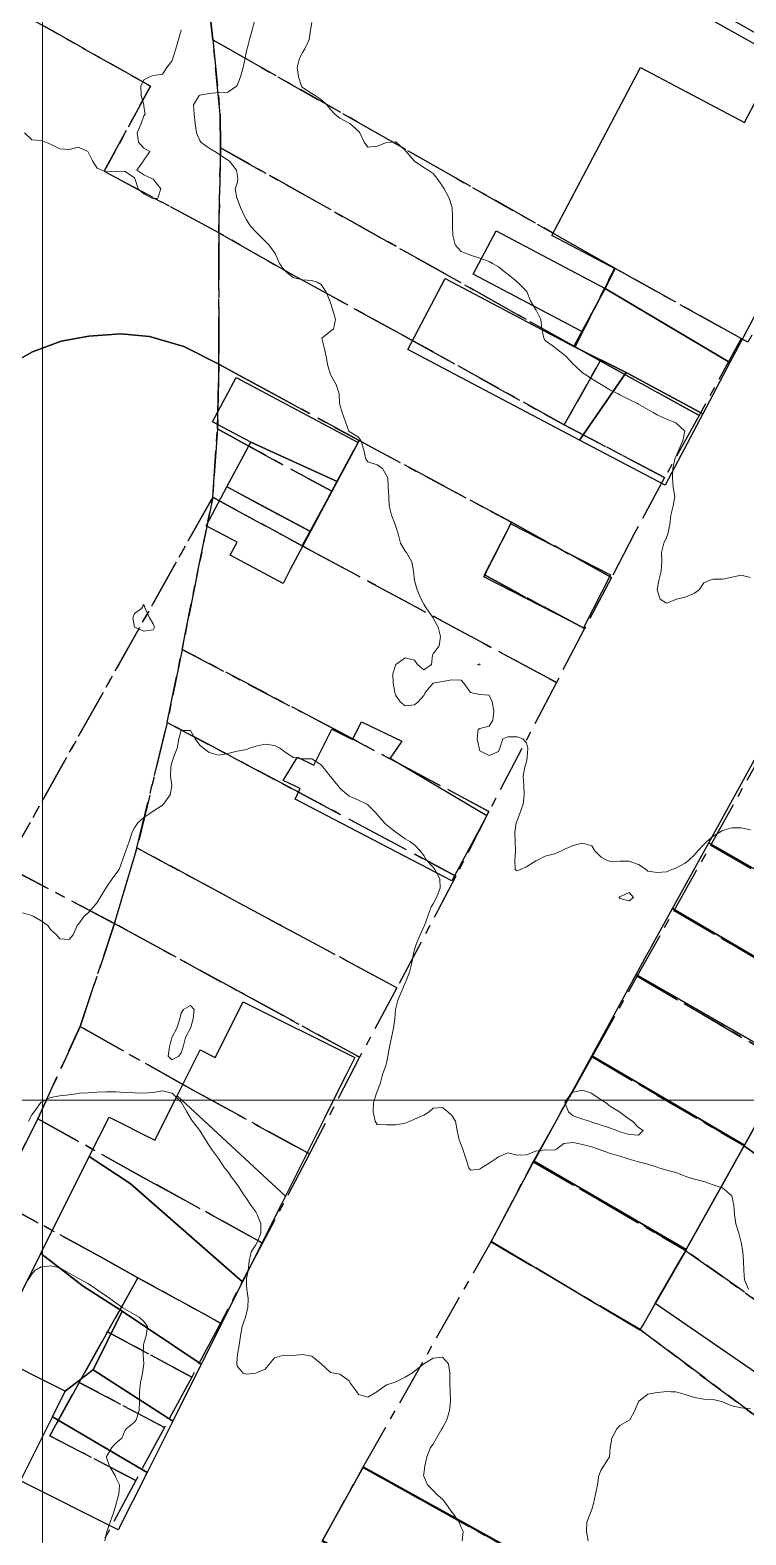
# Model space of a CAD drawing. Header units: centimetres. Extents: x 0 to 642158, y -847 to 649707.
# Drawn here: x 616466.2 to 616504.5, y 621464.1 to 621544.8 of the extents above; entities that cross this region are included whole.
import ezdxf

# ---------------------------------------------------------------- set-up
doc = ezdxf.new("R2010")
doc.units = ezdxf.units.CM
doc.header["$MEASUREMENT"] = 0
doc.linetypes.add('CENTERX2', pattern=[4, 2.5, -0.5, 0.5, -0.5])
doc.layers.add('MEV_grille', color=254, linetype='Continuous', lineweight=9)
doc.layers.add('WAL_topographie 0.5', color=253, linetype='Continuous', lineweight=20)
doc.layers.add('SPW_batiments', color=7, linetype='Continuous')
doc.layers.add('SPW_parcellaire cadastral', color=7, linetype='CENTERX2', lineweight=25, true_color=0xff0542)

# ---------------------------------------------------------------- blocks, each defined once
blk = doc.blocks.new('*U114')
at = {"layer": 'MEV_grille', "transparency": 33554687}
blk.add_lwpolyline([(-1338.461, 0), (1338.461, 0)], dxfattribs=at)
blk = doc.blocks.new('*U115')
at = {"layer": 'MEV_grille', "color": 0, "linetype": 'ByBlock', "lineweight": -2, "transparency": 16777216}
blk.add_blockref('*U114', (0, -900), dxfattribs=at)
blk = doc.blocks.new('*U112')
at = {"layer": 'MEV_grille', "transparency": 33554687}
blk.add_lwpolyline([(0, 1825.476), (0, -1825.476)], dxfattribs=at)
blk = doc.blocks.new('*U113')
at = {"layer": 'MEV_grille', "color": 0, "linetype": 'ByBlock', "lineweight": -2, "transparency": 16777216}
blk.add_blockref('*U112', (1100, 0), dxfattribs=at)

msp = doc.modelspace()

# ---------------------------------------------------------------- linework, layer by layer
at = {"layer": 'SPW_batiments'}
for points in [[(616506.78, 621554.629), (616511.547, 621551.912), (616509.98, 621548.963), (616507.375, 621544.065), (616506.798, 621542.979), (616499.965, 621546.828), (616500.096, 621547.062), (616503.145, 621552.512), (616504.88, 621555.611), (616506.78, 621554.629)], [(616504.384, 621528.321), (616503.651, 621526.933), (616499.065, 621529.657), (616496.959, 621530.909), (616497.509, 621531.951), (616494.104, 621533.749), (616498.856, 621542.749), (616502.261, 621540.951), (616504.425, 621539.808), (616505.9, 621542.603), (616510.612, 621540.115), (616509.559, 621538.12), (616509.136, 621537.32), (616504.384, 621528.321)], [(616495.71, 621528.597), (616489.897, 621531.666), (616491.124, 621533.99), (616496.959, 621530.909), (616495.71, 621528.597)], [(616495.587, 621522.774), (616486.383, 621527.634), (616488.394, 621531.442), (616495.289, 621527.801), (616498.09, 621526.404), (616495.597, 621522.769), (616495.587, 621522.774)], [(616503.648, 621526.934), (616503.651, 621526.932), (616502.2, 621524.184), (616498.09, 621526.404), (616495.289, 621527.801), (616496.959, 621530.909), (616503.648, 621526.934)], [(616495.597, 621522.769), (616498.09, 621526.404), (616502.2, 621524.184), (616500.176, 621520.351), (616495.597, 621522.769)], [(616475.924, 621523.752), (616477.19, 621526.126), (616483.726, 621522.64), (616482.611, 621520.55), (616477.973, 621522.659), (616475.924, 621523.752)], [(616476.7, 621520.272), (616477.973, 621522.659), (616482.611, 621520.55), (616481.182, 621517.869), (616476.7, 621520.272)], [(616481.178, 621517.871), (616481.182, 621517.869), (616480.075, 621515.793), (616479.702, 621515.095), (616476.879, 621516.601), (616477.251, 621517.299), (616475.588, 621518.186), (616476.7, 621520.272), (616476.707, 621520.269), (616476.741, 621520.25), (616478.361, 621519.381), (616481.135, 621517.894), (616481.178, 621517.871)], [(616491.916, 621518.281), (616497.257, 621515.559), (616495.808, 621512.717), (616490.468, 621515.439), (616491.916, 621518.281)], [(616486.07, 621506.627), (616485.453, 621505.727), (616490.62, 621502.644), (616488.754, 621499.144), (616480.353, 621503.526), (616480.62, 621504.093), (616479.703, 621504.526), (616480.47, 621505.776), (616481.353, 621505.343), (616482.32, 621507.276), (616483.42, 621506.726), (616483.903, 621507.676), (616486.07, 621506.627)], [(616513.656, 621501.262), (616512.302, 621498.93), (616510.84, 621496.411), (616502.512, 621501.174), (616505.259, 621506.142), (616513.656, 621501.262)], [(616510.84, 621496.411), (616509.778, 621494.582), (616508.802, 621492.827), (616500.571, 621497.662), (616502.512, 621501.174), (616510.84, 621496.411)], [(616508.802, 621492.827), (616506.884, 621489.376), (616498.624, 621494.126), (616499.195, 621495.171), (616499.339, 621495.434), (616499.928, 621496.499), (616500.571, 621497.662), (616508.802, 621492.827)], [(616506.884, 621489.376), (616506.738, 621489.114), (616504.432, 621484.974), (616496.245, 621489.767), (616498.624, 621494.126), (616506.884, 621489.376)], [(616476.074, 621489.672), (616477.569, 621492.658), (616483.551, 621489.664), (616483.091, 621488.744), (616482.916, 621488.394), (616482.788, 621488.138), (616482.056, 621486.677), (616481.929, 621486.424), (616481.336, 621485.239), (616479.836, 621482.243), (616474.72, 621486.967), (616474.023, 621487.61), (616475.259, 621490.08), (616476.074, 621489.672)], [(616504.432, 621484.974), (616501.421, 621479.563), (616501.311, 621479.366), (616493.155, 621484.107), (616493.23, 621484.245), (616496.245, 621489.767), (616504.432, 621484.974)], [(616505.924, 621472.146), (616499.647, 621476.483), (616501.117, 621479.026), (616501.23, 621479.221), (616501.311, 621479.366), (616501.421, 621479.563), (616504.432, 621484.974), (616506.738, 621489.114)], [(616471.628, 621482.825), (616471.52, 621482.92), (616469.324, 621484.355), (616470.383, 621486.471), (616472.837, 621485.242), (616474.023, 621487.61), (616479.836, 621482.242), (616479.634, 621481.838), (616477.534, 621477.644), (616471.628, 621482.825)], [(616477.534, 621477.644), (616475.322, 621473.225), (616471.092, 621476.07), (616468.988, 621477.402), (616466.723, 621479.158), (616469.324, 621484.355), (616471.52, 621482.92), (616477.534, 621477.644)], [(616501.311, 621479.366), (616501.23, 621479.221), (616501.117, 621479.026), (616499.647, 621476.483), (616499.028, 621475.413), (616498.915, 621475.217), (616498.823, 621475.045), (616490.856, 621479.795), (616490.929, 621479.931), (616493.077, 621483.961), (616493.155, 621484.107), (616501.311, 621479.366)], [(616464.031, 621473.782), (616466.722, 621479.158), (616468.988, 621477.402), (616471.092, 621476.07), (616469.527, 621472.931), (616468.036, 621471.778), (616464.031, 621473.782)], [(616469.527, 621472.931), (616471.092, 621476.07), (616475.322, 621473.225), (616473.79, 621470.165), (616469.527, 621472.931)], [(616468.036, 621471.778), (616469.51, 621472.919), (616469.527, 621472.931), (616473.79, 621470.165), (616472.416, 621467.42), (616467.348, 621470.402), (616468.036, 621471.778)], [(616470.874, 621464.34), (616465.628, 621466.966), (616467.348, 621470.402), (616472.416, 621467.42), (616470.874, 621464.34)], [(616492.558, 621462.978), (616492.476, 621462.828), (616490.425, 621459.078), (616490.008, 621459.278), (616481.816, 621463.765), (616484.007, 621467.727), (616492.558, 621462.978)]]:
    msp.add_lwpolyline(points, dxfattribs=at)
at = {"layer": 'SPW_parcellaire cadastral'}
for points in [[(616504.25, 621528.228), (616497.475, 621531.995), (616496.712, 621532.425), (616475.942, 621544.239), (616474.797, 621554.683), (616473.972, 621562.41), (616500.229, 621547.305), (616507.055, 621543.455), (616507.381, 621544.061), (616512.036, 621541.546), (616504.617, 621528.028), (616504.25, 621528.228)], [(616474.797, 621554.683), (616475.942, 621544.239), (616476.337, 621540.26), (616476.357, 621538.444), (616476.26, 621533.896), (616470.128, 621537.19), (616472.596, 621541.76), (616461.97, 621547.744)], [(616461.97, 621547.744), (616472.596, 621541.76), (616470.128, 621537.19), (616476.26, 621533.896), (616476.27, 621526.852), (616474.381, 621527.793), (616472.555, 621528.323), (616471.02, 621528.481), (616469.301, 621528.349), (616467.819, 621528.084), (616466.284, 621527.502), (616464.75, 621526.629)], [(616495.361, 621527.773), (616476.357, 621538.444), (616476.337, 621540.26), (616475.942, 621544.239), (616496.712, 621532.425), (616497.475, 621531.995), (616495.361, 621527.773)], [(616494.768, 621523.594), (616486.701, 621528.084), (616479.996, 621531.758), (616476.26, 621533.896), (616476.357, 621538.444), (616495.361, 621527.773), (616496.701, 621527.027), (616494.768, 621523.594)], [(616476.27, 621526.852), (616476.26, 621533.896), (616479.996, 621531.758), (616486.701, 621528.084), (616494.768, 621523.594), (616500.151, 621520.777), (616498.52, 621517.751), (616497.313, 621515.412), (616491.938, 621518.372), (616483.777, 621522.751), (616478.932, 621525.392), (616477.175, 621526.351), (616476.27, 621526.852)], [(616504.25, 621528.228), (616502.001, 621524.095), (616496.701, 621527.027), (616495.361, 621527.773), (616497.475, 621531.995), (616504.25, 621528.228)], [(616464.75, 621526.629), (616466.284, 621527.502), (616467.819, 621528.084), (616469.301, 621528.349), (616471.02, 621528.481), (616472.555, 621528.323), (616474.381, 621527.793), (616476.27, 621526.852), (616476.191, 621523.374), (616475.936, 621519.711), (616464.838, 621499.931), (616470.669, 621496.854), (616468.833, 621491.325), (616466.562, 621486.386), (616464.38, 621482.017)], [(616494.768, 621523.594), (616496.701, 621527.027), (616502.001, 621524.095), (616500.151, 621520.777), (616494.768, 621523.594)], [(616476.27, 621526.852), (616477.175, 621526.351), (616478.932, 621525.392), (616483.777, 621522.751), (616482.313, 621520.032), (616477.505, 621522.647), (616476.191, 621523.374), (616476.27, 621526.852)], [(616482.313, 621520.032), (616480.732, 621517.11), (616476.547, 621519.375), (616475.936, 621519.711), (616476.191, 621523.374), (616477.505, 621522.647), (616482.313, 621520.032)], [(616482.313, 621520.032), (616483.777, 621522.751), (616491.938, 621518.372), (616490.502, 621515.543), (616495.862, 621512.667), (616494.353, 621509.777), (616480.732, 621517.11), (616482.313, 621520.032)], [(616474.294, 621511.552), (616473.498, 621507.631), (616471.877, 621500.909), (616470.669, 621496.854), (616464.838, 621499.931), (616475.936, 621519.711), (616474.294, 621511.552)], [(616474.294, 621511.552), (616475.936, 621519.711), (616476.547, 621519.375), (616480.732, 621517.11), (616494.353, 621509.777), (616490.739, 621502.866), (616482.389, 621507.311), (616474.294, 621511.552)], [(616497.313, 621515.412), (616495.862, 621512.667), (616490.502, 621515.543), (616491.938, 621518.372), (616497.313, 621515.412)], [(616474.294, 621511.552), (616482.389, 621507.311), (616490.739, 621502.866), (616488.965, 621499.394), (616480.563, 621503.88), (616473.498, 621507.631), (616474.294, 621511.552)], [(616473.498, 621507.631), (616480.563, 621503.88), (616488.965, 621499.394), (616485.807, 621493.408), (616479.395, 621496.857), (616471.877, 621500.909), (616473.498, 621507.631)], [(616535.394, 621478.429), (616510.821, 621496.362), (616502.621, 621501.052), (616505.395, 621506.004), (616513.601, 621501.278), (616538.29, 621482.933), (616537.053, 621481.009), (616535.394, 621478.429)], [(616483.804, 621489.682), (616477.478, 621493.13), (616470.669, 621496.854), (616471.877, 621500.909), (616479.395, 621496.857), (616485.807, 621493.408), (616483.804, 621489.682)], [(616533.135, 621474.917), (616508.792, 621492.773), (616500.659, 621497.551), (616502.621, 621501.052), (616510.821, 621496.362), (616535.394, 621478.429), (616533.135, 621474.917)], [(616533.135, 621474.917), (616530.908, 621471.454), (616513.222, 621484.485), (616510.658, 621486.4), (616506.812, 621489.272), (616498.687, 621494.03), (616500.659, 621497.551), (616508.792, 621492.773), (616533.135, 621474.917)], [(616483.804, 621489.682), (616481.114, 621484.507), (616474.656, 621488.043), (616468.833, 621491.325), (616470.669, 621496.854), (616477.478, 621493.13), (616483.804, 621489.682)], [(616496.26, 621489.698), (616498.687, 621494.03), (616506.812, 621489.272), (616510.658, 621486.4), (616513.222, 621484.485), (616530.908, 621471.454), (616535.513, 621468.124), (616533.573, 621464.095), (616509.13, 621481.551), (616504.369, 621484.951), (616496.26, 621489.698)], [(616478.612, 621479.723), (616472.178, 621483.261), (616466.562, 621486.386), (616468.833, 621491.325), (616474.656, 621488.043), (616481.114, 621484.507), (616478.612, 621479.723)], [(616496.26, 621489.698), (616504.369, 621484.951), (616509.13, 621481.551), (616533.573, 621464.095), (616530.822, 621458.381), (616515.459, 621469.268), (616512.696, 621471.226), (616507.696, 621474.768), (616501.211, 621479.364), (616493.113, 621484.079), (616496.26, 621489.698)], [(616478.612, 621479.723), (616476.352, 621475.433), (616471.932, 621477.86), (616469.95, 621478.957), (616464.38, 621482.017), (616466.562, 621486.386), (616472.178, 621483.261), (616478.612, 621479.723)], [(616527.946, 621453.274), (616498.839, 621475.078), (616490.856, 621479.794), (616493.113, 621484.079), (616501.211, 621479.364), (616507.696, 621474.768), (616512.696, 621471.226), (616515.459, 621469.268), (616530.822, 621458.381), (616529.416, 621455.462), (616527.946, 621453.274)], [(616434.65, 621445.805), (616444.727, 621454.704), (616453.708, 621464.19), (616464.38, 621482.017), (616469.95, 621478.957), (616471.932, 621477.86), (616470.3, 621474.967), (616468.78, 621472.248), (616467.204, 621469.384), (616471.808, 621466.99), (616467.976, 621459.791), (616463.059, 621462.291), (616460.874, 621459.192), (616453.06, 621450.816), (616443.028, 621441.339), (616442.059, 621441.886), (616434.65, 621445.805)], [(616527.946, 621453.274), (616512.642, 621430.496), (616499.654, 621458.945), (616498.286, 621459.738), (616483.983, 621467.682), (616490.856, 621479.794), (616498.839, 621475.078), (616527.946, 621453.274)], [(616471.932, 621477.86), (616476.352, 621475.433), (616474.814, 621472.53), (616470.3, 621474.967), (616471.932, 621477.86)], [(616473.348, 621469.831), (616468.78, 621472.248), (616470.3, 621474.967), (616474.814, 621472.53), (616473.348, 621469.831)], [(616473.348, 621469.831), (616471.808, 621466.99), (616467.204, 621469.384), (616468.78, 621472.248), (616473.348, 621469.831)], [(616500.249, 621448.186), (616495.673, 621455.203), (616494.677, 621456.663), (616489.942, 621459.256), (616481.792, 621463.72), (616483.983, 621467.682), (616498.286, 621459.738), (616499.654, 621458.945), (616512.642, 621430.496), (616506.528, 621438.496), (616500.249, 621448.186)]]:
    msp.add_lwpolyline(points, dxfattribs=at)
at = {"layer": 'WAL_topographie 0.5'}
for points in [[(616465.845, 621539.25), (616466.25, 621538.88), (616466.75, 621538.85), (616466.984, 621538.75), (616467.25, 621538.647), (616467.75, 621538.401), (616468.25, 621538.367), (616468.75, 621538.491), (616469.25, 621538.25), (616469.25, 621538.25), (616469.5, 621537.75), (616469.75, 621537.354), (616470, 621537.25), (616470.25, 621537.169), (616470.75, 621537.194), (616471.25, 621537.187), (616471.75, 621536.833), (616471.781, 621536.75), (616471.95, 621536.25), (616472.25, 621535.977), (616472.681, 621535.75), (616472.75, 621535.721), (616473, 621535.75), (616473.148, 621536.25), (616472.767, 621536.75), (616472.75, 621536.763), (616472.25, 621536.992), (616471.869, 621537.25), (616472.224, 621537.75), (616472.25, 621537.788), (616472.566, 621538.25), (616472.25, 621538.438), (616471.956, 621538.75), (616471.894, 621539.25), (616472.097, 621539.75), (616472.25, 621540.157), (616472.318, 621540.25), (616472.25, 621540.667), (616472.244, 621540.75), (616472.106, 621541.25), (616472.083, 621541.75), (616472.25, 621542.089), (616472.571, 621542.25), (616472.75, 621542.324), (616473.25, 621542.39), (616473.475, 621542.75), (616473.75, 621543.094), (616473.796, 621543.25), (616473.956, 621543.75), (616474.106, 621544.25), (616474.24, 621544.75), (616474.25, 621544.778)], [(616478.166, 621545.25), (616478.047, 621544.75), (616477.903, 621544.25), (616477.773, 621543.75), (616477.75, 621543.652), (616477.672, 621543.25), (616477.561, 621542.75), (616477.425, 621542.25), (616477.25, 621541.795), (616477.205, 621541.75), (616476.75, 621541.439), (616476.25, 621541.407), (616475.75, 621541.369), (616475.25, 621541.268), (616475.203, 621541.25), (616474.9, 621540.75), (616474.944, 621540.25), (616475.003, 621539.75), (616475.069, 621539.25), (616475.25, 621538.844), (616475.306, 621538.75), (616475.75, 621538.426), (616476.052, 621538.25), (616476.25, 621538.123), (616476.75, 621537.795), (616476.809, 621537.75), (616477.212, 621537.25), (616477.25, 621537.028), (616477.283, 621536.75), (616477.25, 621536.558), (616477.147, 621536.25), (616477.235, 621535.75), (616477.25, 621535.731), (616477.433, 621535.25), (616477.663, 621534.75), (616477.75, 621534.588), (616477.963, 621534.25), (616478.25, 621533.946), (616478.446, 621533.75), (616478.75, 621533.452), (616478.948, 621533.25), (616479.25, 621532.84), (616479.306, 621532.75), (616479.512, 621532.25), (616479.75, 621531.931), (616479.924, 621531.75), (616480.25, 621531.488), (616480.75, 621531.361), (616481.25, 621531.339), (616481.528, 621531.25), (616481.75, 621531.125), (616482.005, 621530.75), (616482.21, 621530.25), (616482.25, 621530.132), (616482.373, 621529.75), (616482.507, 621529.25), (616482.404, 621528.75), (616482.25, 621528.625), (616481.788, 621528.25), (616481.902, 621527.75), (616482.007, 621527.25), (616482.097, 621526.75), (616482.25, 621526.292), (616482.267, 621526.25), (616482.558, 621525.75), (616482.72, 621525.25), (616482.738, 621524.75), (616482.75, 621524.688), (616482.867, 621524.25), (616483.042, 621523.75), (616483.233, 621523.25), (616483.25, 621523.238), (616483.75, 621522.931), (616483.873, 621522.75), (616484.041, 621522.25), (616484.141, 621521.75), (616484.25, 621521.611), (616484.75, 621521.455), (616485.031, 621521.25), (616485.25, 621520.882), (616485.314, 621520.75), (616485.346, 621520.25), (616485.369, 621519.75), (616485.397, 621519.25), (616485.507, 621518.75), (616485.712, 621518.25), (616485.75, 621518.15), (616485.868, 621517.75), (616485.995, 621517.25), (616486.25, 621516.821), (616486.311, 621516.75), (616486.606, 621516.25), (616486.697, 621515.75), (616486.75, 621515.25), (616486.75, 621515.25), (616486.888, 621514.75), (616487.097, 621514.25), (616487.25, 621513.973), (616487.39, 621513.75), (616487.742, 621513.25), (616487.75, 621513.231), (616488.01, 621512.75), (616488.139, 621512.25), (616488.068, 621511.75), (616487.75, 621511.312), (616487.708, 621511.25), (616487.667, 621510.75), (616487.25, 621510.456), (616486.917, 621510.75), (616486.75, 621510.977), (616486.25, 621511.094), (616485.75, 621510.75), (616485.75, 621510.75), (616485.596, 621510.25), (616485.598, 621509.75), (616485.702, 621509.25), (616485.75, 621509.083), (616485.972, 621508.75), (616486.25, 621508.523), (616486.75, 621508.583), (616486.95, 621508.75), (616487.25, 621509.083), (616487.325, 621509.25), (616487.75, 621509.75), (616487.75, 621509.75), (616488.25, 621509.829), (616488.75, 621509.917), (616489.25, 621509.9), (616489.387, 621509.75), (616489.75, 621509.25), (616489.75, 621509.25), (616490.25, 621509.139), (616490.75, 621509.091), (616490.913, 621508.75), (616490.994, 621508.25), (616490.947, 621507.75), (616490.75, 621507.44), (616490.25, 621507.31), (616490.167, 621507.25), (616490.1, 621506.75), (616490.206, 621506.25), (616490.25, 621506.113), (616490.75, 621505.864), (616491.25, 621506.083), (616491.321, 621506.25), (616491.483, 621506.75), (616491.75, 621506.871), (616492.25, 621506.868), (616492.558, 621506.75), (616492.75, 621506.542), (616492.816, 621506.25), (616492.79, 621505.75), (616492.75, 621505.522), (616492.662, 621505.25), (616492.573, 621504.75), (616492.598, 621504.25), (616492.629, 621503.75), (616492.571, 621503.25), (616492.401, 621502.75), (616492.25, 621502.386), (616492.199, 621502.25), (616492.117, 621501.75), (616492.148, 621501.25), (616492.165, 621500.75), (616492.125, 621500.25), (616492.15, 621499.75), (616492.25, 621499.687), (616492.417, 621499.75), (616492.75, 621499.888), (616493.25, 621500.21), (616493.333, 621500.25), (616493.75, 621500.464), (616494.25, 621500.593), (616494.617, 621500.75), (616494.75, 621500.827), (616495.25, 621501.046), (616495.75, 621501.155), (616496.25, 621501.028), (616496.406, 621500.75), (616496.75, 621500.417), (616497.04, 621500.25), (616497.25, 621500.182), (616497.75, 621500.197), (616498.25, 621500.206), (616498.75, 621500.023), (616499.159, 621499.75), (616499.25, 621499.67), (616499.75, 621499.583), (616500.25, 621499.621), (616500.536, 621499.75), (616500.75, 621499.82), (616501.25, 621500.093), (616501.44, 621500.25), (616501.75, 621500.536), (616501.932, 621500.75), (616502.25, 621501.086), (616502.419, 621501.25), (616502.75, 621501.546), (616503.102, 621501.75), (616503.25, 621501.839), (616503.75, 621501.99), (616504.25, 621501.987), (616504.75, 621501.885)], [(616481.25, 621545.167), (616481.169, 621544.75), (616481.099, 621544.25), (616480.878, 621543.75), (616480.75, 621543.554), (616480.585, 621543.25), (616480.465, 621542.75), (616480.524, 621542.25), (616480.696, 621541.75), (616480.75, 621541.686), (616481.25, 621541.353), (616481.426, 621541.25), (616481.75, 621541.038), (616482.044, 621540.75), (616482.25, 621540.506), (616482.484, 621540.25), (616482.75, 621540.045), (616483.25, 621539.766), (616483.279, 621539.75), (616483.75, 621539.338), (616483.823, 621539.25), (616484.06, 621538.75), (616484.25, 621538.483), (616484.75, 621538.536), (616485.25, 621538.74), (616485.5, 621538.75), (616485.75, 621538.763), (616485.765, 621538.75), (616486.25, 621538.306), (616486.294, 621538.25), (616486.739, 621537.75), (616486.75, 621537.739), (616487.25, 621537.401), (616487.485, 621537.25), (616487.75, 621537.077), (616488.004, 621536.75), (616488.25, 621536.391), (616488.334, 621536.25), (616488.611, 621535.75), (616488.75, 621535.31), (616488.764, 621535.25), (616488.789, 621534.75), (616488.778, 621534.25), (616488.795, 621533.75), (616488.935, 621533.25), (616489.25, 621532.896), (616489.604, 621532.75), (616489.75, 621532.699), (616490.25, 621532.529), (616490.75, 621532.353), (616490.925, 621532.25), (616491.25, 621532.069), (616491.647, 621531.75), (616491.75, 621531.668), (616492.25, 621531.263), (616492.271, 621531.25), (616492.75, 621530.771), (616492.766, 621530.75), (616492.964, 621530.25), (616493.25, 621529.764), (616493.26, 621529.75), (616493.52, 621529.25), (616493.565, 621528.75), (616493.676, 621528.25), (616493.75, 621528.109), (616494.25, 621527.767), (616494.271, 621527.75), (616494.75, 621527.373), (616494.871, 621527.25), (616495.25, 621526.845), (616495.358, 621526.75), (616495.75, 621526.38), (616495.962, 621526.25), (616496.25, 621526.064), (616496.75, 621525.75), (616496.75, 621525.75), (616497.25, 621525.458), (616497.667, 621525.25), (616497.75, 621525.208), (616498.25, 621524.958), (616498.667, 621524.75), (616498.75, 621524.708), (616499.25, 621524.417), (616499.536, 621524.25), (616499.75, 621524.125), (616500.25, 621523.89), (616500.6, 621523.75), (616500.75, 621523.694), (616501.24, 621523.25), (616501.132, 621522.75), (616500.904, 621522.25), (616500.75, 621521.878), (616500.691, 621521.75), (616500.597, 621521.25), (616500.569, 621520.75), (616500.607, 621520.25), (616500.697, 621519.75), (616500.615, 621519.25), (616500.492, 621518.75), (616500.422, 621518.25), (616500.321, 621517.75), (616500.25, 621517.546), (616500.106, 621517.25), (616499.99, 621516.75), (616500, 621516.25), (616499.958, 621515.75), (616499.839, 621515.25), (616499.75, 621514.75), (616499.908, 621514.25), (616500.25, 621514.033), (616500.75, 621514.237), (616500.792, 621514.25), (616501.25, 621514.348), (616501.75, 621514.567), (616502, 621514.75), (616502.25, 621515.115), (616502.542, 621515.25), (616502.75, 621515.328), (616503.25, 621515.317), (616503.75, 621515.43), (616504.25, 621515.526), (616504.75, 621515.417)], [(616472.75, 621512.61), (616472.823, 621512.75), (616472.75, 621512.917), (616472.55, 621513.25), (616472.313, 621513.75), (616472.25, 621513.958), (616472.118, 621513.75), (616471.75, 621513.481), (616471.65, 621513.25), (616471.75, 621512.75), (616471.75, 621512.75), (616472.25, 621512.532), (616472.75, 621512.61)], [(616490.264, 621510.75), (616490.25, 621510.712), (616490.125, 621510.75), (616490.25, 621510.775), (616490.264, 621510.75)], [(616465.75, 621497.431), (616466.25, 621497.279), (616466.313, 621497.25), (616466.75, 621497), (616467.1, 621496.75), (616467.25, 621496.536), (616467.57, 621496.25), (616467.75, 621496.025), (616468.25, 621496), (616468.464, 621496.25), (616468.679, 621496.75), (616468.75, 621496.819), (616469.048, 621497.25), (616469.25, 621497.407), (616469.548, 621497.75), (616469.75, 621497.977), (616469.91, 621498.25), (616470.202, 621498.75), (616470.25, 621498.812), (616470.556, 621499.25), (616470.75, 621499.513), (616470.918, 621499.75), (616471.11, 621500.25), (616471.25, 621500.669), (616471.278, 621500.75), (616471.455, 621501.25), (616471.621, 621501.75), (616471.75, 621501.992), (616471.92, 621502.25), (616472.25, 621502.542), (616472.56, 621502.75), (616472.75, 621502.881), (616473.25, 621503.206), (616473.304, 621503.25), (616473.657, 621503.75), (616473.738, 621504.25), (616473.681, 621504.75), (616473.688, 621505.25), (616473.75, 621505.481), (616473.843, 621505.75), (616474.03, 621506.25), (616474.118, 621506.75), (616474.25, 621507.21), (616474.75, 621507.2), (616474.993, 621506.75), (616475.25, 621506.411), (616475.446, 621506.25), (616475.75, 621506.017), (616476.25, 621505.879), (616476.75, 621505.98), (616477.25, 621506.092), (616477.75, 621506.189), (616477.909, 621506.25), (616478.25, 621506.364), (616478.75, 621506.475), (616479.25, 621506.401), (616479.534, 621506.25), (616479.75, 621506.089), (616480.25, 621505.75), (616480.25, 621505.75), (616480.75, 621505.681), (616481.25, 621505.677), (616481.75, 621505.361), (616481.833, 621505.25), (616482.228, 621504.75), (616482.25, 621504.729), (616482.633, 621504.25), (616482.75, 621504.118), (616483.156, 621503.75), (616483.25, 621503.677), (616483.75, 621503.462), (616484.187, 621503.25), (616484.25, 621503.215), (616484.715, 621502.75), (616484.75, 621502.708), (616485.143, 621502.25), (616485.25, 621502.15), (616485.75, 621501.75), (616485.75, 621501.75), (616486.25, 621501.404), (616486.494, 621501.25), (616486.75, 621501.073), (616487.058, 621500.75), (616487.25, 621500.5), (616487.399, 621500.25), (616487.75, 621499.872), (616487.84, 621499.75), (616488.101, 621499.25), (616488.119, 621498.75), (616487.926, 621498.25), (616487.75, 621497.913), (616487.649, 621497.75), (616487.456, 621497.25), (616487.281, 621496.75), (616487.25, 621496.68), (616487.045, 621496.25), (616486.843, 621495.75), (616486.75, 621495.444), (616486.69, 621495.25), (616486.602, 621494.75), (616486.473, 621494.25), (616486.277, 621493.75), (616486.25, 621493.679), (616486.067, 621493.25), (616485.86, 621492.75), (616485.75, 621492.308), (616485.734, 621492.25), (616485.686, 621491.75), (616485.616, 621491.25), (616485.514, 621490.75), (616485.405, 621490.25), (616485.324, 621489.75), (616485.25, 621489.393), (616485.206, 621489.25), (616485.035, 621488.75), (616484.901, 621488.25), (616484.75, 621487.847), (616484.709, 621487.75), (616484.544, 621487.25), (616484.53, 621486.75), (616484.634, 621486.25), (616484.75, 621486.071), (616485.25, 621486.06), (616485.75, 621486.06), (616486.25, 621486.142), (616486.517, 621486.25), (616486.75, 621486.371), (616487.25, 621486.57), (616487.531, 621486.75), (616487.75, 621486.956), (616488.25, 621486.987), (616488.531, 621486.75), (616488.75, 621486.556), (616488.94, 621486.25), (616489.031, 621485.75), (616489.142, 621485.25), (616489.25, 621484.984), (616489.333, 621484.75), (616489.5, 621484.25), (616489.656, 621483.75), (616489.75, 621483.63), (616490.25, 621483.69), (616490.347, 621483.75), (616490.75, 621484), (616491.118, 621484.25), (616491.25, 621484.35), (616491.75, 621484.563), (616492.25, 621484.434), (616492.75, 621484.457), (616493.25, 621484.65), (616493.75, 621484.717), (616494.25, 621484.708), (616494.357, 621484.75), (616494.75, 621485.055), (616495.25, 621485.117), (616495.75, 621485.013), (616496.25, 621484.882), (616496.607, 621484.75), (616496.75, 621484.699), (616497.25, 621484.525), (616497.75, 621484.385), (616498.135, 621484.25), (616498.25, 621484.213), (616498.75, 621484.067), (616499.25, 621483.944), (616499.75, 621483.787), (616499.841, 621483.75), (616500.25, 621483.632), (616500.75, 621483.5), (616501.25, 621483.31), (616501.386, 621483.25), (616501.75, 621483.145), (616502.25, 621483.023), (616502.75, 621482.847), (616503.023, 621482.75), (616503.25, 621482.676), (616503.75, 621482.25), (616503.75, 621482.25), (616503.86, 621481.75), (616503.897, 621481.25), (616503.967, 621480.75), (616504.122, 621480.25), (616504.25, 621479.75), (616504.25, 621479.75), (616504.35, 621479.25), (616504.382, 621478.75), (616504.387, 621478.25), (616504.433, 621477.75), (616504.639, 621477.25)], [(616498.25, 621498.064), (616498.485, 621498.25), (616498.25, 621498.526), (616497.75, 621498.285), (616497.719, 621498.25), (616497.75, 621498.192), (616498.25, 621498.064)], [(616474.113, 621489.75), (616473.75, 621489.54), (616473.54, 621489.75), (616473.625, 621490.25), (616473.75, 621490.75), (616473.75, 621490.75), (616474.016, 621491.25), (616474.171, 621491.75), (616474.25, 621492.05), (616474.375, 621492.25), (616474.75, 621492.464), (616474.95, 621492.25), (616474.889, 621491.75), (616474.75, 621491.25), (616474.75, 621491.25), (616474.472, 621490.75), (616474.357, 621490.25), (616474.25, 621489.917), (616474.113, 621489.75)], [(616466.071, 621486.25), (616466.25, 621486.598), (616466.375, 621486.75), (616466.728, 621487.25), (616466.75, 621487.274), (616467.25, 621487.53), (616467.75, 621487.606), (616468.25, 621487.673), (616468.75, 621487.743), (616468.806, 621487.75), (616469.25, 621487.784), (616469.75, 621487.819), (616470.25, 621487.837), (616470.75, 621487.822), (616471.25, 621487.795), (616471.75, 621487.779), (616472.25, 621487.762), (616472.75, 621487.791), (616473.25, 621487.875), (616473.75, 621487.764), (616473.769, 621487.75), (616474.25, 621487.269), (616474.265, 621487.25), (616474.543, 621486.75), (616474.75, 621486.417), (616474.854, 621486.25), (616475.25, 621485.75), (616475.25, 621485.75), (616475.55, 621485.25), (616475.75, 621484.956), (616475.871, 621484.75), (616476.25, 621484.25), (616476.25, 621484.25), (616476.559, 621483.75), (616476.75, 621483.55), (616476.944, 621483.25), (616477.25, 621482.854), (616477.311, 621482.75), (616477.63, 621482.25), (616477.75, 621482.113), (616477.978, 621481.75), (616478.25, 621481.398), (616478.32, 621481.25), (616478.515, 621480.75), (616478.514, 621480.25), (616478.31, 621479.75), (616478.25, 621479.621), (616478, 621479.25), (616477.894, 621478.75), (616477.832, 621478.25), (616477.75, 621477.821), (616477.739, 621477.75), (616477.75, 621477.5), (616477.762, 621477.25), (616477.837, 621476.75), (616477.824, 621476.25), (616477.75, 621475.97), (616477.684, 621475.75), (616477.521, 621475.25), (616477.419, 621474.75), (616477.35, 621474.25), (616477.267, 621473.75), (616477.25, 621473.55), (616477.227, 621473.25), (616477.25, 621473.125), (616477.571, 621472.75), (616477.75, 621472.686), (616478.25, 621472.75), (616478.25, 621472.75), (616478.75, 621472.964), (616478.985, 621473.25), (616479.25, 621473.56), (616479.75, 621473.703), (616480.25, 621473.691), (616480.75, 621473.75), (616480.75, 621473.75), (616480.75, 621473.75), (616481.25, 621473.654), (616481.75, 621473.25), (616481.75, 621473.25), (616482.25, 621472.788), (616482.45, 621472.75), (616482.75, 621472.698), (616483.25, 621472.325), (616483.29, 621472.25), (616483.667, 621471.75), (616483.75, 621471.592), (616484.25, 621471.457), (616484.73, 621471.75), (616484.75, 621471.759), (616485.25, 621472.12), (616485.662, 621472.25), (616485.75, 621472.286), (616486.25, 621472.522), (616486.6, 621472.75), (616486.75, 621472.848), (616487.25, 621473.25), (616487.25, 621473.25), (616487.75, 621473.547), (616488.25, 621473.604), (616488.565, 621473.25), (616488.641, 621472.75), (616488.641, 621472.25), (616488.66, 621471.75), (616488.671, 621471.25), (616488.621, 621470.75), (616488.476, 621470.25), (616488.25, 621469.821), (616488.21, 621469.75), (616487.921, 621469.25), (616487.75, 621468.938), (616487.608, 621468.75), (616487.402, 621468.25), (616487.306, 621467.75), (616487.25, 621467.35), (616487.228, 621467.25), (616487.25, 621467.226), (616487.446, 621466.75), (616487.75, 621466.458), (616487.933, 621466.25), (616488.25, 621465.979), (616488.426, 621465.75), (616488.75, 621465.289), (616488.778, 621465.25), (616489.136, 621464.75), (616489.25, 621464.464), (616489.353, 621464.25), (616489.303, 621463.75)], [(616499, 621485.75), (616498.75, 621485.5), (616498.25, 621485.538), (616497.75, 621485.682), (616497.583, 621485.75), (616497.25, 621485.875), (616496.75, 621486.033), (616496.25, 621486.201), (616496.125, 621486.25), (616495.75, 621486.365), (616495.25, 621486.546), (616495.006, 621486.75), (616494.795, 621487.25), (616495.148, 621487.75), (616495.25, 621487.817), (616495.75, 621487.922), (616496.228, 621487.75), (616496.25, 621487.738), (616496.75, 621487.4), (616496.984, 621487.25), (616497.25, 621487.048), (616497.731, 621486.75), (616497.75, 621486.731), (616498.25, 621486.357), (616498.423, 621486.25), (616498.75, 621485.923), (616499, 621485.75)], [(616466.055, 621477.75), (616466.25, 621478.058), (616466.401, 621478.25), (616466.75, 621478.452), (616467.25, 621478.496), (616467.75, 621478.383), (616467.993, 621478.25), (616468.25, 621478.102), (616468.75, 621477.827), (616468.882, 621477.75), (616469.25, 621477.556), (616469.708, 621477.25), (616469.75, 621477.221), (616470.25, 621476.868), (616470.417, 621476.75), (616470.75, 621476.511), (616471.122, 621476.25), (616471.25, 621476.179), (616471.75, 621475.897), (616472, 621475.75), (616472.25, 621475.519), (616472.449, 621475.25), (616472.367, 621474.75), (616472.25, 621474.361), (616472.219, 621474.25), (616472.209, 621473.75), (616472.239, 621473.25), (616472.168, 621472.75), (616472.059, 621472.25), (616472.015, 621471.75), (616472.014, 621471.25), (616472, 621470.75), (616471.83, 621470.25), (616471.75, 621470.12), (616471.296, 621469.75), (616471.25, 621469.679), (616471.074, 621469.25), (616470.75, 621468.982), (616470.524, 621468.75), (616470.25, 621468.271), (616470.242, 621468.25), (616470.25, 621468.225), (616470.398, 621467.75), (616470.704, 621467.25), (616470.75, 621467.146), (616470.936, 621466.75), (616470.911, 621466.25), (616470.771, 621465.75), (616470.75, 621465.671), (616470.627, 621465.25), (616470.444, 621464.75), (616470.263, 621464.25), (616470.25, 621464.183), (616470.157, 621463.75)], [(616504.75, 621470.832), (616504.25, 621470.881), (616503.75, 621471), (616503.25, 621471.212), (616503.119, 621471.25), (616502.75, 621471.34), (616502.25, 621471.358), (616501.75, 621471.44), (616501.25, 621471.601), (616500.75, 621471.737), (616500.5, 621471.75), (616500.25, 621471.765), (616500.107, 621471.75), (616499.75, 621471.713), (616499.25, 621471.62), (616498.762, 621471.25), (616498.75, 621471.224), (616498.558, 621470.75), (616498.287, 621470.25), (616498.25, 621470.217), (616497.75, 621469.929), (616497.587, 621469.75), (616497.325, 621469.25), (616497.25, 621468.806), (616497.235, 621468.75), (616497.205, 621468.25), (616496.875, 621467.75), (616496.75, 621467.558), (616496.625, 621467.25), (616496.548, 621466.75), (616496.45, 621466.25), (616496.343, 621465.75), (616496.25, 621465.442), (616496.181, 621465.25), (616495.986, 621464.75), (616495.957, 621464.25), (616496.054, 621463.75)]]:
    msp.add_lwpolyline(points, dxfattribs=at)

# ---------------------------------------------------------------- block references
at = {"layer": 'MEV_grille', "transparency": 33554687}
for name, p in [('*U113', (615366.814, 620593.644)), ('*U115', (616669.481, 622387.381))]:
    msp.add_blockref(name, p, dxfattribs=at)

doc.saveas('drawing.dxf')
